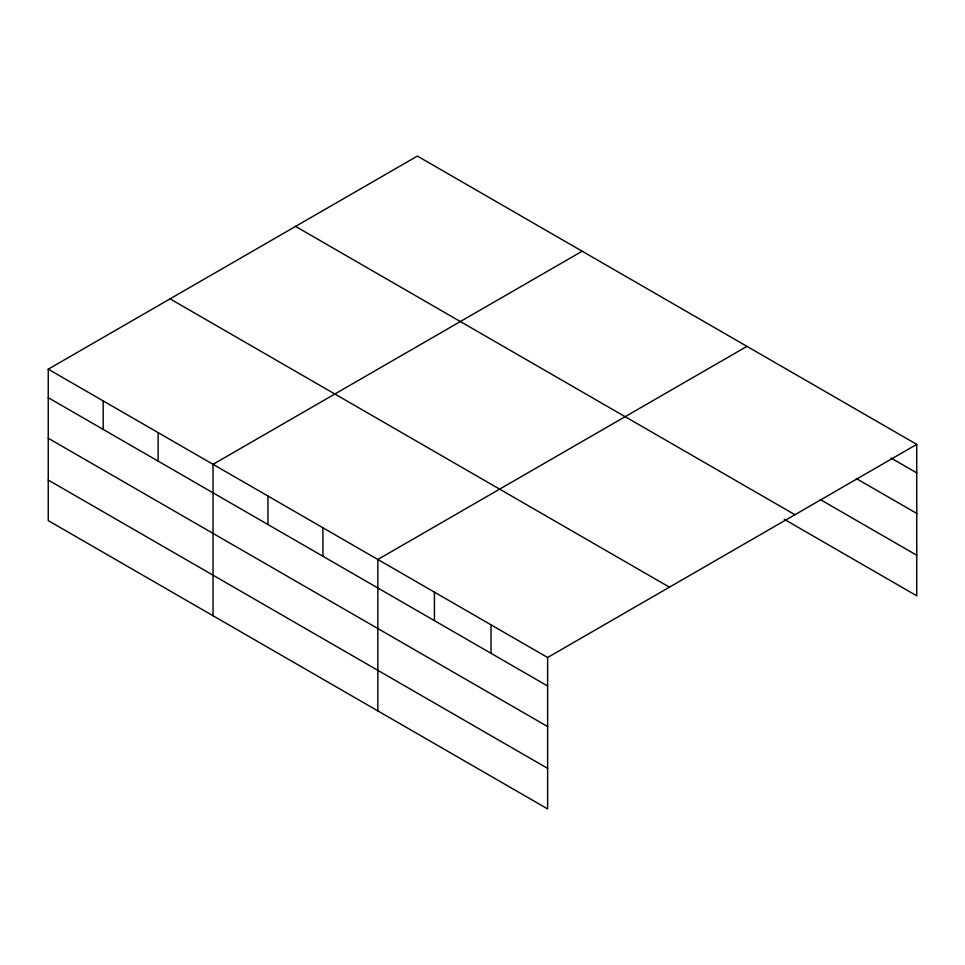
<?xml version="1.0" encoding="UTF-8"?>
<svg xmlns="http://www.w3.org/2000/svg" width="965" height="965" viewBox="0 0 965 965"><rect width="100%" height="100%" fill="white"/><g stroke="black" fill="none" stroke-linecap="round" stroke-linejoin="round"><path stroke-width="1.45" d="M48.25 369.185L547.625 657.503L547.625 808.923L48.25 520.618L48.25 369.185L417.375 156.077L916.75 444.382L916.75 595.815L784.268 519.315M582.172 251.214L213.048 464.334L213.048 615.754M746.958 346.363L377.834 559.471L377.834 710.903M547.625 657.503L916.75 444.382M891.021 458.025L916.75 472.874M856.293 478.544L916.75 513.44M820.286 499.544L916.75 555.237M295.567 226.401L794.943 514.719M170.057 298.861L669.433 587.178M48.25 397.689L547.625 685.994M48.25 438.255L547.625 726.561M48.25 480.051L547.625 768.357M491.028 624.825L491.028 653.317M434.431 592.148L434.431 620.64M322.901 527.759L322.901 556.25M267.968 496.046L267.968 524.538M158.115 432.622L158.115 461.113M103.183 400.909L103.183 429.401"/></g></svg>
